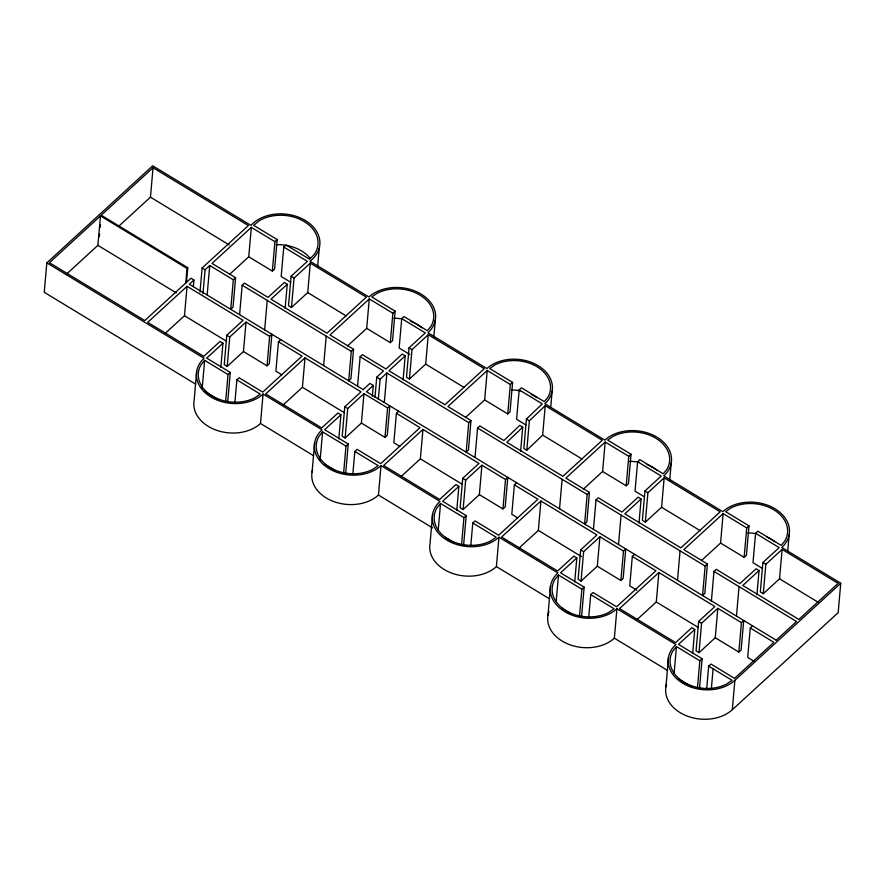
<?xml version="1.0" encoding="UTF-8"?>
<svg xmlns="http://www.w3.org/2000/svg" width="885" height="885" viewBox="0 0 885 885"><rect width="100%" height="100%" fill="white"/><g stroke="black" fill="none" stroke-linecap="round" stroke-linejoin="round"><path stroke-width="1.33" d="M666.505 684.426A37.27 27.346 5 0 0 687.059 716.031A37.27 27.346 5 0 0 732.304 709.737L838.172 612.674L840.75 583.237L781.776 547.461A37.27 27.346 5 0 0 774.972 508.764A37.27 27.346 5 0 0 722.802 511.674L663.816 475.898A37.27 27.346 5 0 0 657.024 437.212A37.27 27.346 5 0 0 604.842 440.122L544.861 403.726A36.639 26.882 5 0 0 538.18 365.693A36.639 26.882 5 0 0 486.894 368.558L427.92 332.771A37.27 27.346 5 0 0 421.116 294.085A37.27 27.346 5 0 0 368.945 296.995L309.96 261.208A37.424 27.468 5 0 0 305.358 220.509A37.424 27.468 5 0 0 250.986 225.432L152.696 165.794L46.828 262.856L44.25 292.293L195.651 384.145M66.873 273.797L97.903 245.344L100.481 215.918L187.012 268.42L185.728 283.134M99.363 236.627L99.596 233.95M100.182 227.257L100.414 224.591M118.977 226.029L150.461 197.156L153.039 167.73L248.375 225.575L202.123 267.989L200.01 292.072M186.481 282.437L187.775 267.724L101.233 215.221L153.039 167.73M165.318 333.291L184.478 315.724L187.056 286.298L243.076 320.293L226.814 335.194L224.248 364.631L227.191 366.412L243.452 351.511L246.03 322.074L269.615 336.388L267.038 365.826L243.452 351.511M193.35 286.674L193.937 279.992L190.983 278.2L144.775 320.558L49.438 262.712L100.481 215.918M202.964 293.853L205.066 269.77L209.734 265.5L233.33 279.815L230.753 309.241L233.02 307.161L235.598 277.735L212.002 263.42L251.329 227.368L274.925 241.671L272.348 271.109L248.751 256.794L251.329 227.368M196.702 371.069L194.125 400.507A37.27 27.346 5 0 0 216.725 430.32A37.27 27.346 5 0 0 260.5 423.495L313.578 455.698M207.167 294.926L209.734 265.5M202.178 388.426L204.645 360.339L228.02 374.521L225.686 401.281M220.852 367.308L222.965 343.225L220.011 341.433L203.749 356.345L147.729 322.35L187.056 286.298M227.191 366.412L229.768 336.986L246.03 322.074M227.722 401.878L230.288 372.441L206.703 358.126L222.965 343.225M239.603 314.606L242.169 285.18L244.448 283.1L268.033 297.404L284.295 282.503L287.238 284.295L285.136 308.367M234.879 402.631L236.87 379.886L239.138 377.806L262.734 392.121L302.05 356.069L278.465 341.754L280.733 339.674M264.659 329.817L267.237 300.38M260.5 423.495L263.066 394.057A37.27 27.346 5 0 1 210.895 396.967A37.27 27.346 5 0 1 204.092 358.281L46.828 262.856M290.623 282.204L281.187 276.474L283.764 247.048L286.032 244.968L309.551 259.239L314.197 254.526A35.544 26.085 5 0 0 304.208 221.56A35.544 26.085 5 0 0 258.907 220.973L253.663 225.332L277.193 239.592L274.615 269.029L272.348 271.109M278.465 341.754L275.888 371.191L281.784 374.764M283.764 247.048L307.36 261.352L291.099 276.264L288.521 305.69L291.475 307.482L307.726 292.581L310.303 263.144L366.335 297.139L327.007 333.191L270.987 299.196L287.238 284.295M291.475 307.482L294.052 278.056L310.303 263.144M283.266 404.854L302.427 387.287L305.004 357.861L361.025 391.856L344.774 406.757L342.196 436.194L345.15 437.975L361.401 423.074L363.978 393.637L387.575 407.952L384.997 437.389L361.401 423.074M317.604 266.894L319.242 248.165M312.084 472.07L314.651 442.633M323.644 365.594L326.211 336.167M320.138 459.99L322.594 431.902L345.98 446.084L343.634 472.844M338.811 438.872L340.913 414.788L337.97 412.996L321.709 427.909L265.677 393.913L305.004 357.861M353.546 349.287L351.279 351.367L348.701 380.804L350.969 378.725L353.546 349.287L329.961 334.984L369.277 298.931L392.874 313.235L390.296 342.672L366.711 328.357L369.277 298.931M345.15 437.975L347.716 408.549L363.978 393.637M345.67 473.442L348.248 444.005L324.651 429.69L340.913 414.788M357.551 386.17L360.129 356.743L362.396 354.664L385.982 368.968L402.244 354.066L405.197 355.858L403.084 379.93M352.838 474.194L354.819 451.45L357.098 449.37L380.683 463.685L420.01 427.632L396.414 413.317L398.681 411.237M372.353 396.17L373.293 385.462L369.919 383.426L363.115 389.666M374.974 397.254L376.733 377.187L383.537 370.937L360.129 356.743M378.337 399.29L380.096 379.223L386.9 372.983L468.74 422.643L466.163 452.069L468.442 449.989L471.008 420.552L447.91 406.547L487.237 370.483L510.335 384.499L507.758 413.937L484.659 399.92L487.237 370.483M384.322 402.409L386.9 372.983M432.71 527.969L378.448 495.047L381.026 465.621A37.27 27.346 5 0 1 328.844 468.53A37.27 27.346 5 0 1 322.051 429.833L263.066 394.057M409.755 354.476L399.146 348.037L401.724 318.611L403.991 316.531L427.366 330.713L431.05 326.178A35.389 25.964 5 0 0 419.977 295.136A35.389 25.964 5 0 0 376.955 293.366L371.755 296.973L395.141 311.155L392.564 340.592L390.296 342.672M396.414 413.317L393.836 442.754L399.743 446.328M401.724 318.611L425.309 332.915L409.047 347.827L406.481 377.253L409.423 379.045L425.685 364.133L428.263 334.707L484.283 368.702L444.956 404.755L388.935 370.76L405.197 355.858M409.423 379.045L412.001 349.619L428.263 334.707M401.226 476.418L420.375 458.85L422.953 429.424L478.984 463.408L462.722 478.32L460.145 507.747L463.098 509.539L479.36 494.638L481.927 465.2L505.523 479.515L502.945 508.941L479.36 494.638M433.794 337.362L435.309 319.972M432.61 514.196L430.033 543.633A37.27 27.346 5 0 0 452.633 573.447A37.27 27.346 5 0 0 496.397 566.61L549.474 598.813M438.208 530.215L440.542 503.465L463.928 517.648L461.583 544.408M456.76 510.424L458.861 486.352L455.919 484.56L439.657 499.472L383.636 465.477L422.953 429.424M463.098 509.539L465.676 480.112L481.927 465.2M463.618 544.994L466.196 515.568L442.611 501.253L458.861 486.352M475.013 457.434L477.59 428.008L479.858 425.928L503.908 440.52L519.772 425.375L522.725 427.156L520.623 451.239M470.787 545.757L472.778 523.013L475.046 520.933L498.631 535.248L537.958 499.195L514.373 484.88L516.641 482.801M496.397 566.61L498.974 537.184A37.27 27.346 5 0 1 446.803 540.093A37.27 27.346 5 0 1 440 501.397L381.026 465.621M525.845 424.911L516.608 419.302L519.185 389.876L521.453 387.796L544.319 401.668L547.915 397.232A34.758 25.499 5 0 0 537.04 366.744A34.758 25.499 5 0 0 494.792 365.007L489.715 368.536L512.603 382.42L510.026 411.857L507.758 413.937M514.373 484.88L511.795 514.318L517.692 517.891M519.185 389.876L542.284 403.892L526.42 419.036L523.843 448.463L526.796 450.255L542.66 435.11L545.237 405.673L602.242 440.265L562.915 476.318L506.862 442.301L522.725 427.156M526.796 450.255L529.363 420.817L545.237 405.673M519.174 547.981L538.334 530.414L540.912 500.987L596.933 534.971L580.671 549.884L578.104 579.31L581.047 581.102L597.309 566.201L599.886 536.764L623.471 551.078L620.894 580.505L597.309 566.201M550.724 407.2L552.129 391.148M547.981 615.197L550.558 585.759M559.541 508.72L562.119 479.294M556.156 601.778L558.501 575.029L581.876 589.211L579.542 615.971M574.708 581.987L576.821 557.915L573.867 556.123L557.605 571.024L501.585 537.04L540.912 500.987M589.454 492.414L587.186 494.494L584.609 523.931L586.877 521.851L589.454 492.414L565.858 478.099L605.185 442.046L628.781 456.361L626.204 485.799L602.608 471.484L605.185 442.046M581.047 581.102L583.624 551.676L599.886 536.764M581.578 616.557L584.155 587.131L560.559 572.816L576.821 557.915M593.459 529.296L596.025 499.859L598.304 497.779L621.889 512.094L638.151 497.193L641.094 498.974L638.992 523.057M588.735 617.321L590.726 594.576L592.994 592.496L616.591 606.811L655.907 570.759L632.321 556.444L634.589 554.364M618.515 544.496L621.093 515.07M667.434 670.376L614.356 638.173L616.922 608.747A37.27 27.346 5 0 1 564.752 611.657A37.27 27.346 5 0 1 557.948 572.96L498.974 537.184M644.479 496.883L635.043 491.164L637.62 461.727L639.888 459.647L663.274 473.84L666.958 469.304A35.389 25.964 5 0 0 655.873 438.252A35.389 25.964 5 0 0 612.862 436.482L607.663 440.099L631.049 454.282L628.472 483.719L626.204 485.799M632.321 556.444L629.744 585.881L636.824 590.173M637.62 461.727L661.217 476.041L644.955 490.954L642.377 520.38L645.331 522.172L661.582 507.26L664.159 477.834L720.191 511.829L680.864 547.881L624.843 513.886L641.094 498.974M645.331 522.172L647.908 492.735L664.159 477.834M637.123 619.544L656.283 601.977L658.86 572.551L714.881 606.535L698.63 621.447L696.053 650.873L699.006 652.665L715.257 637.753L717.835 608.327L741.431 622.642L738.853 652.068L715.257 637.753M669.691 480.489L671.217 463.098M665.94 686.749L668.507 657.323M677.501 580.283L680.067 550.846M674.105 673.341L676.45 646.581L699.836 660.774L697.491 687.523M692.667 653.55L694.769 629.478L691.827 627.686L675.565 642.587L619.533 608.603L658.86 572.551M707.403 563.977L705.135 566.057L702.557 595.494L704.825 593.415L707.403 563.977L683.817 549.662L723.133 513.61L746.73 527.925L744.152 557.362L720.567 543.047L723.133 513.61M699.006 652.665L701.573 623.228L717.835 608.327M699.526 688.121L702.104 658.694L678.507 644.38L694.769 629.478M711.407 600.86L713.985 571.422L716.253 569.343L739.838 583.658L756.1 568.756L759.053 570.537L756.94 594.62M706.695 688.884L708.675 666.139L710.954 664.06L734.539 678.375L773.866 642.322L750.27 628.007L752.538 625.927M711.352 688.895L713.1 668.828M736.475 616.06L739.052 586.633M732.304 709.737L734.882 680.311L840.75 583.237M762.439 568.447L753.002 562.727L755.58 533.29L757.848 531.21L781.223 545.403L784.906 540.868A35.389 25.964 5 0 0 773.833 509.815A35.389 25.964 5 0 0 730.811 508.045L725.611 511.663L748.998 525.845L746.42 555.271L744.152 557.362M750.27 628.007L747.692 657.433L754.772 661.737M755.58 533.29L779.165 547.605L762.903 562.506L760.337 591.943L763.279 593.735L779.541 578.823L782.119 549.397L838.139 583.381L798.823 619.434L742.792 585.45L759.053 570.537M763.279 593.735L765.857 564.298L782.119 549.397M787.65 552.052L789.166 534.662M204.645 360.339L200.961 364.874A35.389 25.964 5 0 0 212.035 395.916A35.389 25.964 5 0 0 255.057 397.686L260.256 394.079L236.87 379.886M322.594 431.902L318.91 436.427A35.389 25.964 5 0 0 329.994 467.479A35.389 25.964 5 0 0 373.005 469.249L378.205 465.643L354.819 451.45M440.542 503.465L436.869 507.99A35.389 25.964 5 0 0 447.943 539.042A35.389 25.964 5 0 0 490.954 540.812L496.164 537.206L472.778 523.013M558.501 575.029L554.818 579.553A35.389 25.964 5 0 0 565.891 610.606A35.389 25.964 5 0 0 608.913 612.376L614.113 608.769L590.726 594.576M676.45 646.581L672.766 651.117A35.389 25.964 5 0 0 683.851 682.169A35.389 25.964 5 0 0 726.862 683.939L732.061 680.322L708.675 666.139M187.012 268.42L187.775 267.724M193.937 279.992L189.324 284.218L363.403 389.721M229.602 274.361L248.751 256.794M233.33 279.815L235.598 277.735M274.925 241.671L277.193 239.592M228.02 374.521L230.288 372.441M269.615 336.388L271.883 334.309L269.305 363.746L267.038 365.826M347.551 345.924L366.711 328.357M392.874 313.235L395.141 311.155M373.293 385.462L366.478 391.701L776.366 640.275M345.98 446.084L348.248 444.005M387.575 407.952L389.842 405.872L387.265 435.309L384.997 437.389M465.499 417.488L484.659 399.92M468.74 422.643L471.008 420.552M510.335 384.499L512.603 382.42M463.928 517.648L466.196 515.568M505.523 479.515L507.791 477.435L505.213 506.862L502.945 508.941M583.458 489.051L602.608 471.484M628.781 456.361L631.049 454.282M581.876 589.211L584.155 587.131M623.471 551.078L625.739 548.999L623.162 578.425L620.894 580.505M701.407 560.603L720.567 543.047M746.73 527.925L748.998 525.845M699.836 660.774L702.104 658.694M741.431 622.642L743.699 620.562L741.121 649.988L738.853 652.068M776.134 640.242L796.544 621.524L713.985 571.422M291.099 276.264L294.052 278.056M409.047 347.827L412.001 349.619M526.42 419.036L529.363 420.817M644.955 490.954L647.908 492.735M762.903 562.506L765.857 564.298M150.461 197.156L229.326 245.012M307.726 292.581L346.245 315.945M425.685 364.133L464.205 387.508M542.66 435.11L582.208 459.105M661.582 507.26L700.101 530.635M779.541 578.823L818.061 602.198M242.169 285.18L351.279 351.367M477.59 428.008L587.186 494.494M596.025 499.859L705.135 566.057M202.123 267.989L205.066 269.77M376.733 377.187L380.096 379.223M97.903 245.344L176.259 292.88M226.814 335.194L229.768 336.986M344.774 406.757L347.716 408.549M462.722 478.32L465.676 480.112M580.671 549.884L583.624 551.676M698.63 621.447L701.573 623.228M184.478 315.724L226.494 341.223M302.427 387.287L344.453 412.786M420.375 458.85L462.401 484.349M538.334 530.414L581.522 556.621M656.283 601.977L698.309 627.476M616.922 608.747L675.908 644.523A37.27 27.346 5 0 0 682.7 683.22A37.27 27.346 5 0 0 734.882 680.311M204.402 391.192L218.44 399.699M324.695 464.171L335.216 470.555M444.989 537.151L454.337 542.826M561.765 608.006L571.124 613.681M678.552 678.85L691.417 686.66M614.356 638.173A37.27 27.346 5 0 1 568.369 644.18A37.27 27.346 5 0 1 548.943 611.712M378.448 495.047A37.27 27.346 5 0 1 333.191 501.341A37.27 27.346 5 0 1 312.648 469.747M747.77 532.947A35.389 25.964 5 0 1 754.363 533.401M766.841 536.941A35.389 25.964 5 0 1 774.729 541.631M629.81 461.384A35.389 25.964 5 0 1 639.014 462.269M646.526 464.404A35.389 25.964 5 0 1 656.77 470.079M511.397 389.986A34.758 25.499 5 0 1 520.424 390.86M531.254 394.433A34.758 25.499 5 0 1 536.775 397.697M393.913 318.257A35.389 25.964 5 0 1 400.507 318.711M410.618 321.277A35.389 25.964 5 0 1 421.935 327.815M276.22 244.702A35.544 26.085 5 0 1 310.325 258.486"/></g></svg>
